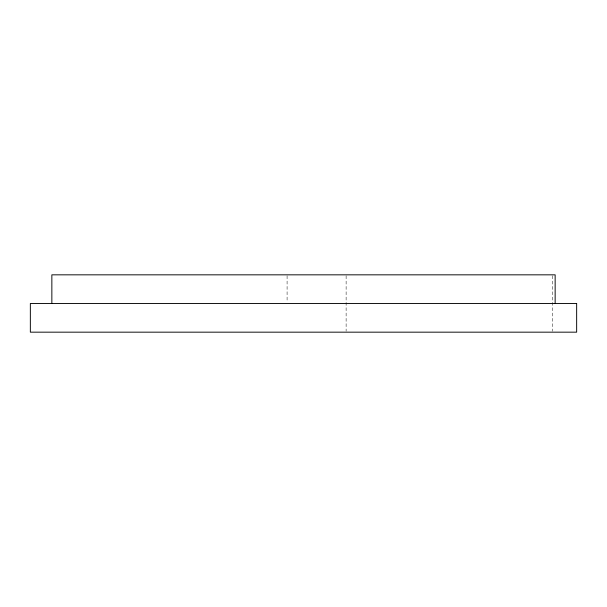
<?xml version="1.0" encoding="UTF-8"?>
<svg xmlns="http://www.w3.org/2000/svg" width="607" height="607" viewBox="0 0 607 607"><rect width="100%" height="100%" fill="white"/><g stroke="black" fill="none" stroke-linecap="round" stroke-linejoin="round"><path stroke-width="0.46" stroke-dasharray="3.04 2.28" d="M552.438 275.775L552.438 331.225M346.119 275.775L346.119 331.225M287.088 275.76L287.088 301.649"/><path stroke-width="0.91" d="M555.147 303.5L555.147 274.834L51.853 274.834L51.853 303.5M576.65 303.5L30.35 303.5L30.35 332.166L576.65 332.166L576.65 303.5"/></g></svg>
